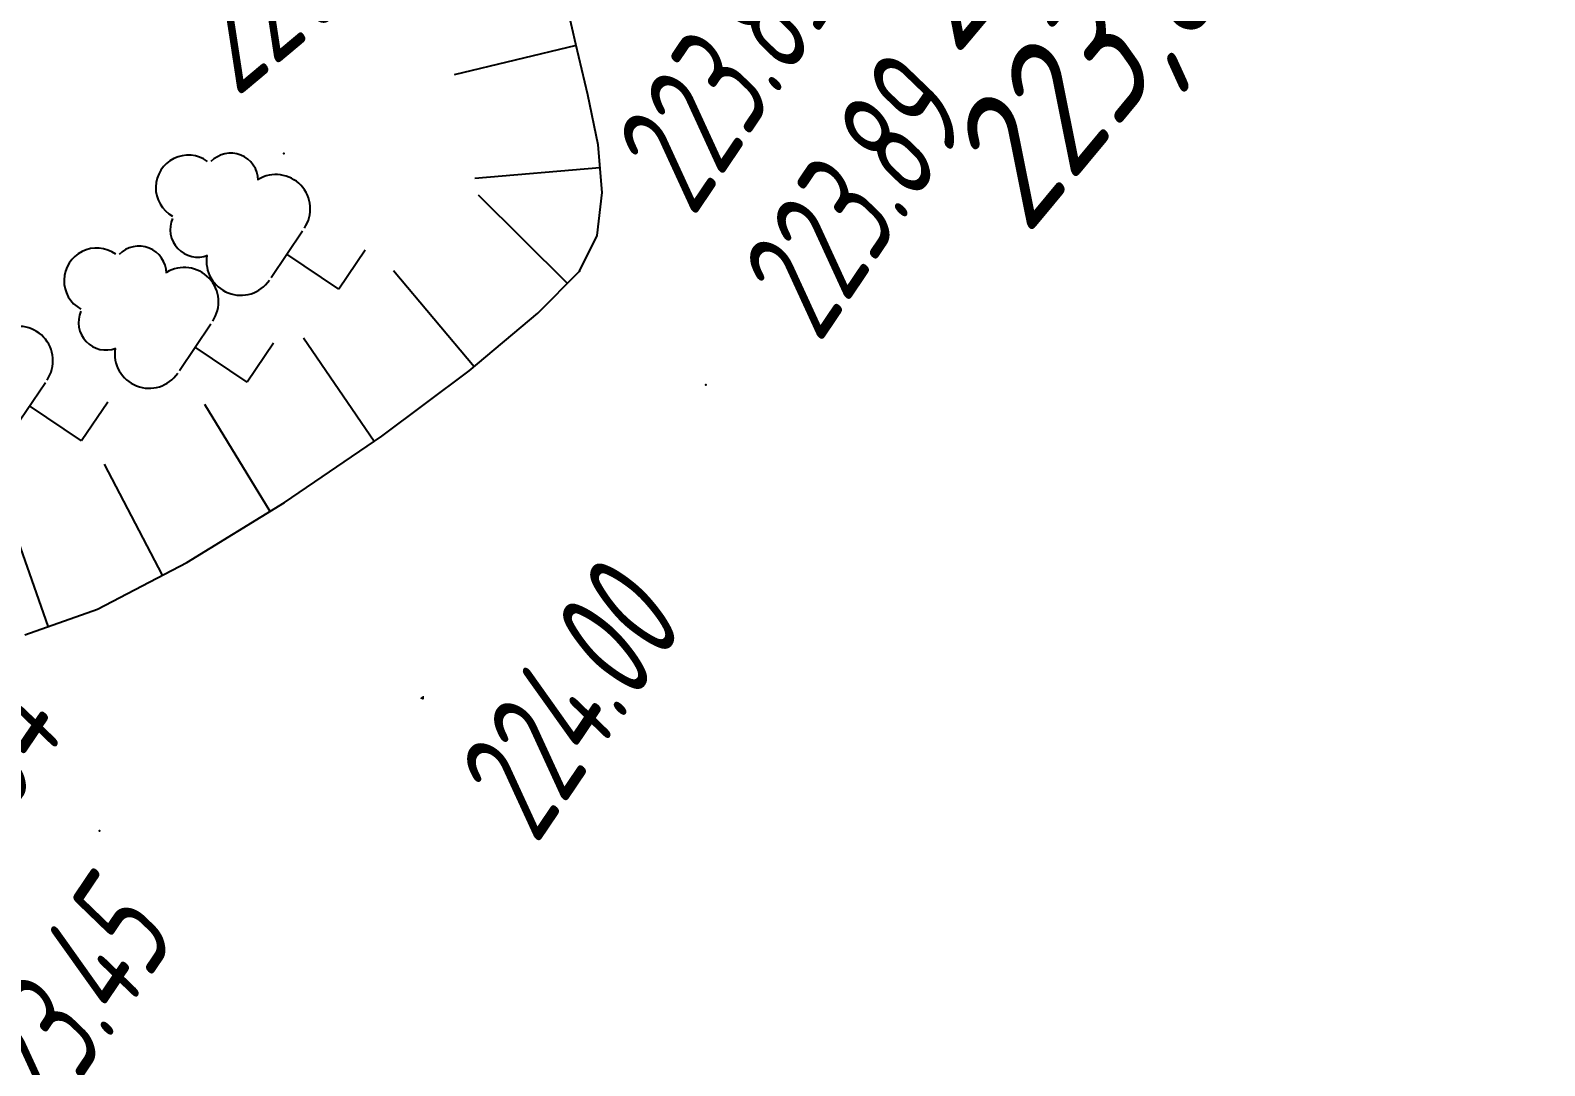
# Model space of a CAD drawing. Header units: millimetres. Extents: x -1799 to 6962, y -1020 to 4121.
# Drawn here: x 3622.63 to 3671, y 2788.59 to 2821.67 of the extents above; entities that cross this region are included whole.
import ezdxf
from ezdxf import colors
from ezdxf.entities.mleader import LeaderData, LeaderLine
from ezdxf.math import Vec2, Vec3

# ---------------------------------------------------------------- set-up
doc = ezdxf.new("R2010")
doc.units = ezdxf.units.MM
doc.linetypes.add('CONTI', pattern=[0])
for name, color, linetype in [('GOR_BDEFAULT', 212, 'CONTI'), ('OBRIVDEFAULT', 32, 'CONTI'), ('PI_OTDEFAULT', 172, 'CONTI'), ('PI_TTDEFAULT', 5, 'CONTI'), ('USLZNDEFAULT', 7, 'CONTI')]:
    doc.layers.add(name, color=color, linetype=linetype)
doc.layers.add('Отметки', color=5, linetype='Continuous', lineweight=30)
doc.styles.add('eskd', font='spds.shx', dxfattribs={"width": 1.2, "oblique": 15})
doc.styles.add('ГОСТ', font='', dxfattribs={"oblique": 15, "height": 4})
doc.styles.get('ГОСТ').set_extended_font_data('GOST type A')

# ---------------------------------------------------------------- blocks, each defined once
blk = doc.blocks.new('BL_104')
at = {"color": 0}
for p, q in [((-0.9, 2), (0.9, 2)), ((0, 0), (0, 2)), ((1.5, 0), (0, 0))]:
    blk.add_line(p, q, dxfattribs=at)
for centre, radius, start, end in [((0, 5.8), 1.04, 358, 185), ((-0.94, 4.8), 0.88, 100, 235), ((0.94, 4.8), 0.88, 305, 80), ((-1, 3.1), 1.1, 115, 270), ((1, 3.1), 1.1, 270, 65)]:
    blk.add_arc(centre, radius, start, end, dxfattribs=at)
blk = doc.blocks.new('_None')

msp = doc.modelspace()

# ---------------------------------------------------------------- linework, layer by layer
at = {"layer": 'GOR_BDEFAULT', "color": 212, "elevation": 224, "flags": 128}
for points in [[(3635.111700376447, 2800.309212735307), (3635.121700376398, 2800.329216734891)], [(3635.121700376398, 2800.329216734891), (3635.151700376426, 2800.349213735585), (3635.171700376444, 2800.369217735169), (3635.201700376414, 2800.369217735169)]]:
    msp.add_lwpolyline(points, dxfattribs=at)
at = {"layer": 'OBRIVDEFAULT', "color": 32}
for p, q in [((3640.051700376449, 2821.229210735683, 223.807), (3639.691700376405, 2822.799218735111, 223.801)), ((3640.0617003764, 2821.189217735467), (3636.171700376444, 2820.249215735507)), ((3640.441700376405, 2819.609215734911, 223.813), (3640.051700376449, 2821.229210735683, 223.807)), ((3640.761700376412, 2818.009217735765, 223.819), (3640.441700376405, 2819.609215734911, 223.813)), ((3640.891700376416, 2816.489212735009, 223.825), (3640.761700376412, 2818.009217735765, 223.819)), ((3640.821700376409, 2817.279213735287), (3636.831700376419, 2816.939217735467)), ((3639.78170037643, 2813.579216734891), (3636.941700376405, 2816.399216735189)), ((3640.731700376442, 2815.119217735169, 223.829), (3640.891700376416, 2816.489212735009, 223.825)), ((3640.171700376444, 2813.969216735487, 223.834), (3640.731700376442, 2815.119217735169, 223.829)), ((3636.801700376449, 2810.919213734952), (3634.231700376442, 2813.989212735009)), ((3638.841700376428, 2812.629212735606, 223.719), (3640.171700376444, 2813.969216735487, 223.834)), ((3636.641700376416, 2810.789216734854, 223.545), (3638.841700376428, 2812.629212735606, 223.719)), ((3633.611700376447, 2808.529213735287), (3631.351700376437, 2811.829216734891)), ((3633.851700376437, 2808.699212734972, 223.333), (3636.641700376416, 2810.789216734854, 223.545)), ((3630.29170037644, 2806.299218735111), (3628.201700376414, 2809.70921473523)), ((3630.751700376402, 2806.579216734891, 223.106), (3633.851700376437, 2808.699212734972, 223.333)), ((3626.851700376437, 2804.259217735765), (3625.001700376402, 2807.809212735307)), ((3623.201700376414, 2802.629212735606), (3621.871700376398, 2806.399216735189)), ((3627.631700376407, 2804.669213734952, 222.884), (3630.751700376402, 2806.579216734891, 223.106)), ((3624.771700376421, 2803.179215735209, 222.689), (3627.631700376407, 2804.669213734952, 222.884)), ((3622.451700376414, 2802.359215734911, 222.539), (3624.771700376421, 2803.179215735209, 222.689))]:
    msp.add_line(p, q, dxfattribs=at)
at = {"layer": 'PI_TTDEFAULT', "color": 5}
for p in [(3630.721700376433, 2817.739212735009, 220.033), (3640.171700376444, 2813.969216735487, 223.834), (3644.201700376414, 2810.339211735328, 223.888), (3635.161700376435, 2800.319214735565, 224), (3624.831700376419, 2796.089211735328, 223.453)]:
    msp.add_point(p, dxfattribs=at)

# ---------------------------------------------------------------- block references
at = {"layer": 'USLZNDEFAULT', "color": 7, "rotation": 56}
for p in [(3632.481700376442, 2813.399216735189), (3629.551700376449, 2810.429215735209), (3624.261700376412, 2808.549218735111)]:
    msp.add_blockref('BL_104', p, dxfattribs=at)

# ---------------------------------------------------------------- texts
at = {"layer": 'PI_OTDEFAULT', "color": 172, "style": 'eskd', "oblique": 10, "width": 0.8}
for s, rotation, p in [('220.00', 40, (3629.221700376433, 2819.499215735507)), ('223.83', 56, (3643.801700376449, 2815.649216735189)), ('223.89', 56, (3647.831700376419, 2811.619217735169)), ('224.00', 56, (3638.79170037644, 2795.599213735585)), ('222.54', 56, (3618.981700376442, 2792.139214735863)), ('223.45', 56, (3622.461700376423, 2785.469216735487))]:
    msp.add_text(s, height=3.5, rotation=rotation, dxfattribs=at).set_placement(p)
at = {"layer": 'Отметки', "color": 0, "style": 'ГОСТ', "oblique": 15}
msp.add_text('223,61', height=4, rotation=50.28973822337461, dxfattribs=at).set_placement((3654.466849784434, 2815.065743134742, 126.574))

# ---------------------------------------------------------------- leaders
at = {"layer": 'Отметки', "ltscale": 0.2}
ml = msp.add_multileader_mtext('Standard', dxfattribs=at)
ml.set_content('223,61', color=256, style='ГОСТ')
ml.set_leader_properties()
ml.set_arrow_properties(name='NONE')
ml.build(insert=Vec2(0, 0))
ml.multileader.update_dxf_attribs({"text_left_attachment_type": 6, "text_right_attachment_type": 6, "dogleg_length": 0.36, "arrow_head_size": 2})
ctx = ml.context
ctx.base_point, ctx.arrow_head_size, ctx.landing_gap_size, ctx.plane_origin, ctx.plane_x_axis, ctx.plane_y_axis = Vec3(3647.855683480551, 2814.696186360905), 2, 0, Vec3(3744.867707267005, 2775.620920488064), Vec3(0.6431006885649535, 0.7657816296877868), Vec3(-0.7657816296877868, 0.6431006885649535)
ctx.left_attachment, ctx.right_attachment, ctx.text_align_type = 6, 6, 2
notes = []
notes.append((ctx, [(1, (1, 1, 0), (3660.41353304784, 2829.649630942767), (-0.6431006885649537, -0.7657816296877867), 0.3600000000000004, [(0, [(3643.829159101801, 2859.798412485433)], 0, [])])]))
ctx.mtext.insert, ctx.mtext.text_direction, ctx.mtext.rotation, ctx.mtext.alignment, ctx.mtext.line_spacing_style, ctx.mtext.flow_direction = Vec3(3656.659092876691, 2832.332488535357), Vec3(0.6431006885649536, 0.7657816296877868), 0.8722558604334854, 3, 2, 5
for ctx, leaders in notes:
    for number, flags, end, landing, length, lines in leaders:
        leader = LeaderData()
        leader.index, (leader.has_last_leader_line, leader.has_dogleg_vector, leader.attachment_direction) = number, flags
        leader.last_leader_point, leader.dogleg_vector, leader.dogleg_length = Vec3(end), Vec3(landing), length
        for number, points, colour, breaks in lines:
            line = LeaderLine()
            line.index, line.vertices, line.color, line.breaks = number, Vec3.list(points), colors.encode_raw_color(colour), breaks
            leader.lines.append(line)
        ctx.leaders.append(leader)

doc.saveas('drawing.dxf')
